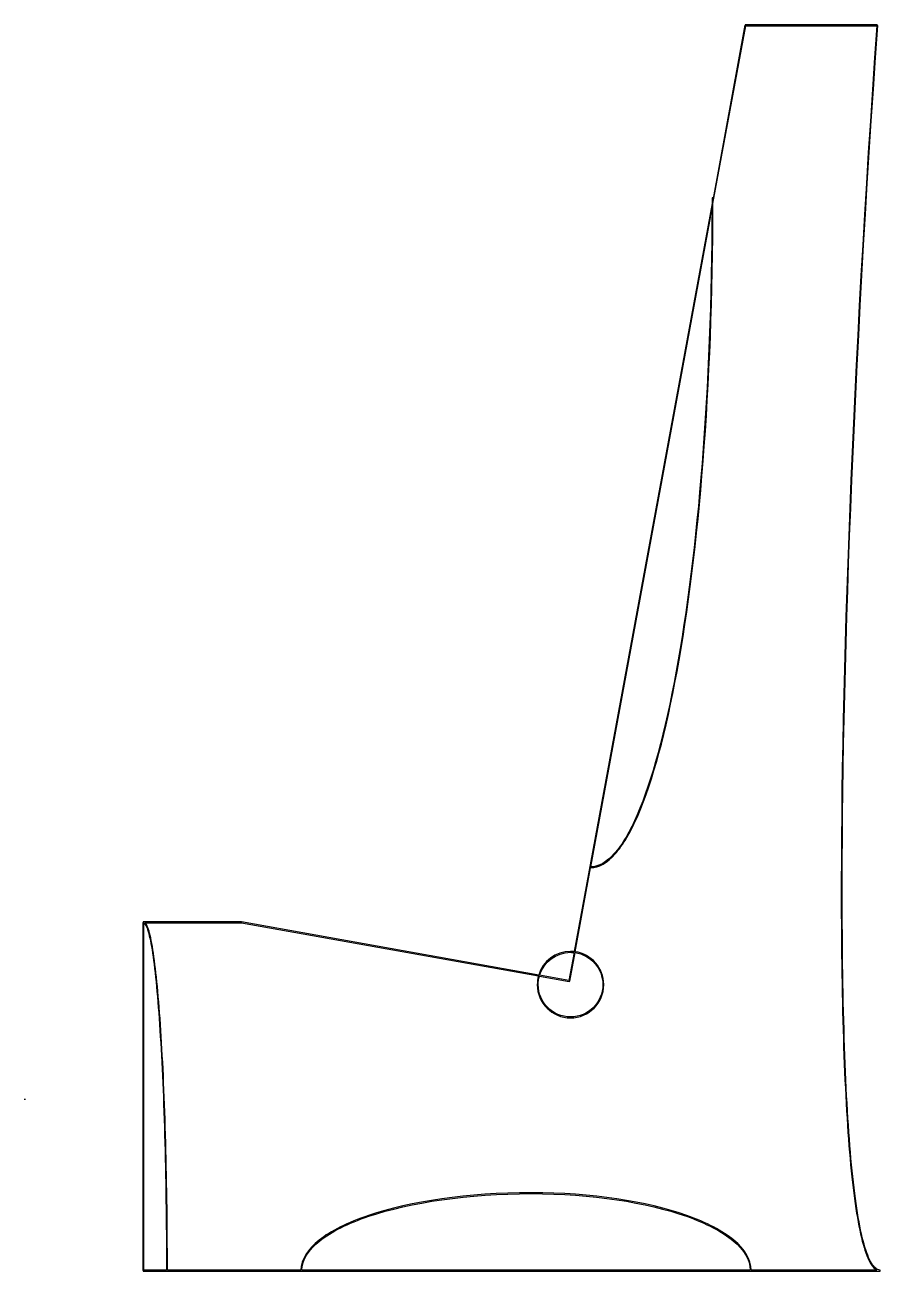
# Model space of a CAD drawing. Extents: x 220 to 551, y 645 to 1127.
import ezdxf

# ---------------------------------------------------------------- set-up
doc = ezdxf.new("R2010")
doc.units = 0
doc.layers.add('Layer_1', color=7, linetype='CONTINUOUS')

msp = doc.modelspace()

# ---------------------------------------------------------------- linework, layer by layer
at = {"layer": 'Layer_1', "color": 7}
for points in [[(486.501642, 1058.097834), (499.176329, 1126.889544), (499.176329, 1126.889544)], [(499.030094, 1127.241977), (499.030094, 1127.066278), (498.856448, 1127.098319), (486.506299, 1060.067743)], [(550.358764, 1127.053358), (550.183054, 1127.065762), (550.183054, 1127.241977), (499.030094, 1127.241977), (499.030094, 1127.241977)], [(499.176329, 1126.889544), (549.993401, 1126.889544)], [(486.148688, 1058.127806), (432.742614, 768.265223)], [(486.506801, 1060.272379), (486.153847, 1060.272379)], [(439.142227, 801.050823), (486.14456, 1056.1579), (486.14456, 1056.1579)], [(433.093505, 768.220773), (439.076611, 800.695805)], [(418.965672, 759.181516), (303.856345, 779.752883), (303.825335, 779.580798), (303.825335, 779.756005), (265.725311, 779.756005), (265.725311, 779.579263), (265.549099, 779.579263), (265.549099, 644.699543), (265.725311, 644.699543), (265.725311, 644.52333), (551.241388, 644.52333), (551.241388, 644.703697), (551.253797, 644.876284)], [(274.720648, 644.876284), (265.902053, 644.876284), (265.902053, 779.368417), (265.902053, 779.368417)], [(266.465828, 779.403051), (303.808296, 779.403051), (418.869046, 758.840468)], [(419.217344, 758.778449), (430.793904, 756.709327), (430.825415, 756.883476), (430.998532, 756.851435), (433.029422, 767.873507), (433.029422, 767.873507)], [(432.678532, 767.917957), (430.683308, 757.087602), (419.313969, 759.119524)], [(326.818779, 644.876284), (275.073576, 644.876284)], [(500.967427, 644.876284), (327.171205, 644.876284)], [(550.03113, 644.876284), (501.320382, 644.876284)]]:
    msp.add_lwpolyline(points, dxfattribs=at)
for points in [[(431.296718, 767.995454)], [(219.864519, 711.198372), (219.864519, 710.845418), (219.864519, 711.198372)], [(416.12759, 674.509636)]]:
    msp.add_lwpolyline(points, close=True, dxfattribs=at)
for points in [[(549.993401, 1126.889544), (540.602644, 994.446706), (536.026038, 874.2683), (536.21749, 787.012393)], [(536.569942, 787.013425), (536.37841, 874.297934), (540.959409, 994.542533), (550.358764, 1127.053358)], [(472.588281, 876.811106), (481.101096, 923.294009), (486.395015, 987.319581), (486.501642, 1058.097834)], [(486.153847, 1060.272379), (486.153847, 1059.555369), (486.149746, 1058.843449), (486.148688, 1058.127806)], [(486.506299, 1060.067743), (486.506299, 1060.136143), (486.506801, 1060.203966), (486.506801, 1060.272379)], [(486.14456, 1056.1579), (485.944958, 986.167827), (480.671359, 922.901499), (472.242047, 876.874686)], [(472.242047, 876.874686), (467.94484, 853.410601), (462.826975, 834.424671), (457.152506, 821.319374)], [(457.476012, 821.178801), (463.169081, 834.327093), (468.288217, 853.331411), (472.588281, 876.811106)], [(457.152506, 821.319374), (454.315271, 814.766726), (451.337966, 809.684897), (448.265199, 806.251555)], [(448.527719, 806.01642), (451.640252, 809.494211), (454.629464, 814.604642), (457.476012, 821.178801)], [(448.265199, 806.251555), (445.294482, 802.932223), (442.246321, 801.164885), (439.142227, 801.050823)], [(439.076611, 800.695805), (442.331649, 800.787324), (445.494216, 802.626973), (448.527719, 806.01642)], [(536.21749, 787.012393), (536.313296, 743.363603), (537.601685, 707.954499), (540.079272, 683.362838)], [(540.430162, 683.398002), (537.954745, 707.968204), (536.665695, 743.371196), (536.569942, 787.013425)], [(265.902053, 779.368417), (266.088664, 779.297905), (266.295621, 779.11484), (266.516469, 778.784983)], [(266.809495, 778.981357), (266.699085, 779.146219), (266.584441, 779.286819), (266.465828, 779.403051)], [(266.516469, 778.784983), (266.809628, 778.347204), (267.110115, 777.673918), (267.40584, 776.784071)], [(267.740697, 776.895196), (267.43931, 777.802082), (267.133028, 778.498175), (266.809495, 778.981357)], [(267.40584, 776.784071), (267.997264, 775.004376), (268.573103, 772.359679), (269.120976, 768.952002)], [(269.469803, 769.007803), (268.920316, 772.425454), (268.343445, 775.081423), (267.740697, 776.895196)], [(269.120976, 768.952002), (270.216722, 762.136569), (271.205286, 752.263477), (272.035019, 740.062262)], [(272.386915, 740.086048), (271.556785, 752.293349), (270.568751, 762.172526), (269.469803, 769.007803)], [(431.296718, 768.348408), (425.476992, 768.348408), (420.559311, 764.483266), (418.965672, 759.181516)], [(419.313969, 759.119524), (420.875012, 764.257788), (425.646881, 767.995454), (431.296718, 767.995454)], [(432.742614, 768.265223), (432.267687, 768.318351), (431.785774, 768.348408), (431.296718, 768.348408)], [(431.296718, 767.995454), (431.763893, 767.995454), (432.224639, 767.967725), (432.678532, 767.917957)], [(433.029422, 767.873507), (439.127252, 767.029909), (443.820487, 761.80285), (443.820487, 755.472187)], [(444.173441, 755.472187), (444.173441, 761.971681), (439.352571, 767.345795), (433.093505, 768.220773)], [(418.869046, 758.840468), (418.578427, 757.766391), (418.420471, 756.637942), (418.420471, 755.472187)], [(418.773425, 755.472187), (418.773425, 756.617199), (418.929794, 757.724851), (419.217344, 758.778449)], [(418.420471, 755.472187), (418.420471, 748.362644), (424.187174, 742.595438), (431.296718, 742.595438)], [(431.296718, 742.948392), (424.377807, 742.948392), (418.773425, 748.553302), (418.773425, 755.472187)], [(431.296718, 742.595438), (438.406235, 742.595438), (444.173441, 748.362644), (444.173441, 755.472187)], [(443.820487, 755.472187), (443.820487, 748.553302), (438.215603, 742.948392), (431.296718, 742.948392)], [(272.035019, 740.062262), (273.691815, 715.698646), (274.717367, 682.048202), (274.720648, 644.876284)], [(275.073576, 644.876284), (275.070321, 682.054711), (274.044531, 715.710314), (272.386915, 740.086048)], [(540.079272, 683.362838), (541.318078, 671.067008), (542.852927, 661.476359), (544.689348, 654.903576)], [(545.029364, 654.998667), (543.203183, 661.534832), (541.667884, 671.112913), (540.430162, 683.398002)], [(416.12759, 674.862062), (391.497036, 674.862062), (369.197992, 671.505899), (353.041994, 666.070878)], [(353.154654, 665.735995), (369.259243, 671.153712), (391.529104, 674.509636), (416.12759, 674.509636)], [(476.302768, 666.069846), (460.890594, 671.505582), (439.621362, 674.862062), (416.12759, 674.862062)], [(416.12759, 674.509636), (439.58776, 674.509636), (460.826883, 671.154056), (476.185981, 665.737053)], [(353.041994, 666.070878), (344.963995, 663.353341), (338.421004, 660.11722), (333.886043, 656.510206)], [(334.105674, 656.233743), (338.591634, 659.801784), (345.102346, 663.027136), (353.154654, 665.735995)], [(476.185981, 665.737053), (483.865544, 663.028565), (490.074287, 659.804085), (494.352337, 656.236838)], [(494.578662, 656.507613), (490.252087, 660.115368), (484.008869, 663.351965), (476.302768, 666.069846)], [(333.886043, 656.510206), (329.414635, 652.953754), (326.888709, 649.022414), (326.818779, 644.876284)], [(501.320382, 644.876284), (501.253601, 649.019159), (498.844568, 652.950473), (494.578662, 656.507613)], [(327.171205, 644.876284), (327.241213, 648.881814), (329.684774, 652.717481), (334.105674, 656.233743)], [(494.352337, 656.236838), (498.568396, 652.721212), (500.900726, 648.885015), (500.967427, 644.876284)], [(544.689348, 654.903576), (545.607559, 651.617184), (546.599932, 649.085041), (547.678295, 647.339186)], [(547.978042, 647.524712), (546.9291, 649.222915), (545.942468, 651.730611), (545.029364, 654.998667)], [(547.678295, 647.339186), (548.414313, 646.147608), (549.197269, 645.314752), (550.03113, 644.876284)], [(551.253797, 644.876284), (550.123602, 644.95648), (549.026956, 645.826536), (547.978042, 647.524712)]]:
    msp.add_open_spline(points, degree=3, dxfattribs=at)

doc.saveas('drawing.dxf')
